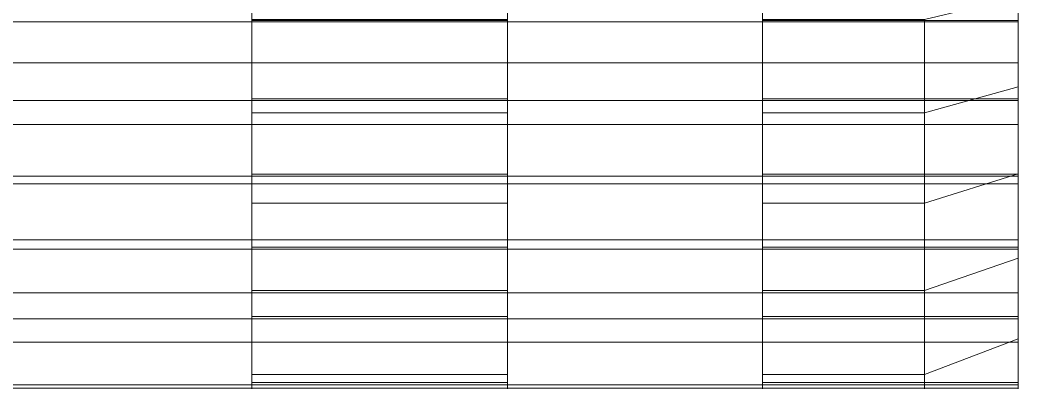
# Model space of a CAD drawing. Header units: millimetres. Extents: x -59 to 55, y -25 to 68.
# Drawn here: x 43.77 to 55.5, y -11.26 to -7 of the extents above; entities that cross this region are included whole.
import ezdxf

# ---------------------------------------------------------------- set-up
doc = ezdxf.new("R2010")
doc.units = ezdxf.units.MM
for name, color, linetype in [('CIRCOLO_LU', 7, 'Continuous'), ('ORING1', 7, 'Continuous'), ('ORING2', 7, 'Continuous')]:
    doc.layers.add(name, color=color, linetype=linetype)

msp = doc.modelspace()

# ---------------------------------------------------------------- linework, layer by layer
at = {"layer": 'CIRCOLO_LU', "lineweight": 5}
for points, invisible_edges in [([(55.498, -6.071, 15.334), (55.498, -7.022, 14.923), (55.498, -5.154, 13.017)], 2), ([(55.498, -7.022, 14.923), (55.498, -5.961, 12.668), (55.498, -5.154, 13.017)], 12), ([(55.498, -7.022, -14.923), (55.498, -6.071, -15.334), (55.498, -5.154, -13.017)], 12), ([(55.498, -7.022, -14.923), (55.498, -5.154, -13.017), (55.498, -5.961, -12.668)], 1), ([(55.498, -7.022, 14.923), (55.498, -7.945, 14.452), (55.498, -5.961, 12.668)], 2), ([(55.498, -7.945, 14.452), (55.498, -6.745, 12.268), (55.498, -5.961, 12.668)], 12), ([(55.498, -7.945, -14.452), (55.498, -7.022, -14.923), (55.498, -5.961, -12.668)], 12), ([(55.498, -7.945, -14.452), (55.498, -5.961, -12.668), (55.498, -6.745, -12.268)], 1), ([(43.5, -7.022, -14.923), (43.5, -6.071, -15.334), (46.5, -6.071, -15.334)], 12), ([(43.5, -7.022, -14.923), (46.5, -6.071, -15.334), (46.5, -7.022, -14.923)], 1), ([(43.5, -6.071, 15.334), (43.5, -7.022, 14.923), (46.5, -7.022, 14.923)], 12), ([(43.5, -6.071, 15.334), (46.5, -7.022, 14.923), (46.5, -6.071, 15.334)], 1), ([(46.5, -6.071, 15.334), (46.5, -7.022, 14.923), (49.5, -7.022, 14.923)], 12), ([(46.5, -6.071, 15.334), (49.5, -7.022, 14.923), (49.5, -6.071, 15.334)], 1), ([(46.5, -7.022, -14.923), (46.5, -6.071, -15.334), (49.5, -6.071, -15.334)], 12), ([(46.5, -7.022, -14.923), (49.5, -6.071, -15.334), (49.5, -7.022, -14.923)], 1), ([(49.5, -6.071, 15.334), (49.5, -7.022, 14.923), (52.498, -7.022, 14.923)], 12), ([(49.5, -6.071, 15.334), (52.498, -7.022, 14.923), (52.498, -6.071, 15.334)], 1), ([(49.5, -7.022, -14.923), (49.5, -6.071, -15.334), (52.498, -6.071, -15.334)], 12), ([(49.5, -7.022, -14.923), (52.498, -6.071, -15.334), (52.498, -7.022, -14.923)], 1), ([(52.498, -6.071, 15.334), (52.498, -7.022, 14.923), (55.498, -7.022, 14.923)], 12), ([(52.498, -6.071, 15.334), (55.498, -7.022, 14.923), (55.498, -6.071, 15.334)], 1), ([(52.498, -7.022, -14.923), (52.498, -6.071, -15.334), (55.498, -6.071, -15.334)], 12), ([(52.498, -7.022, -14.923), (55.498, -6.071, -15.334), (55.498, -7.022, -14.923)], 1), ([(46.5, -6.745, 12.268), (46.5, -7.502, 11.821), (43.5, -7.502, 11.821)], 12), ([(43.5, -7.502, 11.821), (43.5, -6.745, 12.268), (46.5, -6.745, 12.268)], 12), ([(46.5, -7.502, -11.821), (46.5, -6.745, -12.268), (43.5, -6.745, -12.268)], 12), ([(43.5, -6.745, -12.268), (43.5, -7.502, -11.821), (46.5, -7.502, -11.821)], 12), ([(49.5, -7.502, -11.821), (49.5, -6.745, -12.268), (46.5, -6.745, -12.268)], 12), ([(46.5, -6.745, -12.268), (46.5, -7.502, -11.821), (49.5, -7.502, -11.821)], 12), ([(49.5, -6.745, 12.268), (49.5, -7.502, 11.821), (46.5, -7.502, 11.821)], 12), ([(46.5, -7.502, 11.821), (46.5, -6.745, 12.268), (49.5, -6.745, 12.268)], 12), ([(52.498, -7.502, -11.821), (52.498, -6.745, -12.268), (49.5, -6.745, -12.268)], 12), ([(49.5, -6.745, -12.268), (49.5, -7.502, -11.821), (52.498, -7.502, -11.821)], 12), ([(52.498, -6.745, 12.268), (52.498, -7.502, 11.821), (49.5, -7.502, 11.821)], 12), ([(49.5, -7.502, 11.821), (49.5, -6.745, 12.268), (52.498, -6.745, 12.268)], 12), ([(55.498, -7.502, -11.821), (55.498, -6.745, -12.268), (52.498, -6.745, -12.268)], 12), ([(52.498, -6.745, -12.268), (52.498, -7.502, -11.821), (55.498, -7.502, -11.821)], 12), ([(55.498, -6.745, 12.268), (55.498, -7.502, 11.821), (52.498, -7.502, 11.821)], 12), ([(52.498, -7.502, 11.821), (52.498, -6.745, 12.268), (55.498, -6.745, 12.268)], 12), ([(55.498, -7.945, 14.452), (55.498, -8.837, 13.925), (55.498, -6.745, 12.268)], 2), ([(55.498, -8.837, 13.925), (55.498, -7.502, 11.821), (55.498, -6.745, 12.268)], 12), ([(55.498, -8.837, -13.925), (55.498, -7.945, -14.452), (55.498, -6.745, -12.268)], 12), ([(55.498, -8.837, -13.925), (55.498, -6.745, -12.268), (55.498, -7.502, -11.821)], 1), ([(43.5, -7.945, -14.452), (43.5, -7.022, -14.923), (46.5, -7.022, -14.923)], 12), ([(43.5, -7.945, -14.452), (46.5, -7.022, -14.923), (46.5, -7.945, -14.452)], 1), ([(43.5, -7.022, 14.923), (43.5, -7.945, 14.452), (46.5, -7.945, 14.452)], 12), ([(43.5, -7.022, 14.923), (46.5, -7.945, 14.452), (46.5, -7.022, 14.923)], 1), ([(46.5, -7.022, 14.923), (46.5, -7.945, 14.452), (49.5, -7.945, 14.452)], 12), ([(46.5, -7.022, 14.923), (49.5, -7.945, 14.452), (49.5, -7.022, 14.923)], 1), ([(46.5, -7.945, -14.452), (46.5, -7.022, -14.923), (49.5, -7.022, -14.923)], 12), ([(46.5, -7.945, -14.452), (49.5, -7.022, -14.923), (49.5, -7.945, -14.452)], 1), ([(49.5, -7.945, -14.452), (49.5, -7.022, -14.923), (52.498, -7.022, -14.923)], 12), ([(49.5, -7.945, -14.452), (52.498, -7.022, -14.923), (52.498, -7.945, -14.452)], 1), ([(49.5, -7.022, 14.923), (49.5, -7.945, 14.452), (52.498, -7.945, 14.452)], 12), ([(49.5, -7.022, 14.923), (52.498, -7.945, 14.452), (52.498, -7.022, 14.923)], 1), ([(52.498, -7.022, 14.923), (52.498, -7.945, 14.452), (55.498, -7.945, 14.452)], 12), ([(52.498, -7.022, 14.923), (55.498, -7.945, 14.452), (55.498, -7.022, 14.923)], 1), ([(52.498, -7.945, -14.452), (52.498, -7.022, -14.923), (55.498, -7.022, -14.923)], 12), ([(52.498, -7.945, -14.452), (55.498, -7.022, -14.923), (55.498, -7.945, -14.452)], 1), ([(46.5, -7.502, 11.821), (46.5, -8.229, 11.326), (43.5, -8.229, 11.326)], 12), ([(43.5, -8.229, 11.326), (43.5, -7.502, 11.821), (46.5, -7.502, 11.821)], 12), ([(46.5, -8.229, -11.326), (46.5, -7.502, -11.821), (43.5, -7.502, -11.821)], 12), ([(43.5, -7.502, -11.821), (43.5, -8.229, -11.326), (46.5, -8.229, -11.326)], 12), ([(49.5, -7.502, 11.821), (49.5, -8.229, 11.326), (46.5, -8.229, 11.326)], 12), ([(46.5, -8.229, 11.326), (46.5, -7.502, 11.821), (49.5, -7.502, 11.821)], 12), ([(49.5, -8.229, -11.326), (49.5, -7.502, -11.821), (46.5, -7.502, -11.821)], 12), ([(46.5, -7.502, -11.821), (46.5, -8.229, -11.326), (49.5, -8.229, -11.326)], 12), ([(52.498, -7.502, 11.821), (52.498, -8.229, 11.326), (49.5, -8.229, 11.326)], 12), ([(49.5, -8.229, 11.326), (49.5, -7.502, 11.821), (52.498, -7.502, 11.821)], 12), ([(52.498, -8.229, -11.326), (52.498, -7.502, -11.821), (49.5, -7.502, -11.821)], 12), ([(49.5, -7.502, -11.821), (49.5, -8.229, -11.326), (52.498, -8.229, -11.326)], 12), ([(55.498, -8.229, -11.326), (55.498, -7.502, -11.821), (52.498, -7.502, -11.821)], 12), ([(52.498, -7.502, -11.821), (52.498, -8.229, -11.326), (55.498, -8.229, -11.326)], 12), ([(55.498, -7.502, 11.821), (55.498, -8.229, 11.326), (52.498, -8.229, 11.326)], 12), ([(52.498, -8.229, 11.326), (52.498, -7.502, 11.821), (55.498, -7.502, 11.821)], 12), ([(55.498, -8.837, 13.925), (55.498, -9.694, 13.342), (55.498, -7.502, 11.821)], 2), ([(55.498, -9.694, 13.342), (55.498, -8.229, 11.326), (55.498, -7.502, 11.821)], 12), ([(55.498, -9.694, -13.342), (55.498, -8.837, -13.925), (55.498, -7.502, -11.821)], 12), ([(55.498, -9.694, -13.342), (55.498, -7.502, -11.821), (55.498, -8.229, -11.326)], 1), ([(43.5, -8.837, -13.925), (43.5, -7.945, -14.452), (46.5, -7.945, -14.452)], 12), ([(43.5, -8.837, -13.925), (46.5, -7.945, -14.452), (46.5, -8.837, -13.925)], 1), ([(43.5, -7.945, 14.452), (43.5, -8.837, 13.925), (46.5, -8.837, 13.925)], 12), ([(43.5, -7.945, 14.452), (46.5, -8.837, 13.925), (46.5, -7.945, 14.452)], 1), ([(46.5, -8.837, -13.925), (46.5, -7.945, -14.452), (49.5, -7.945, -14.452)], 12), ([(46.5, -8.837, -13.925), (49.5, -7.945, -14.452), (49.5, -8.837, -13.925)], 1), ([(46.5, -7.945, 14.452), (46.5, -8.837, 13.925), (49.5, -8.837, 13.925)], 12), ([(46.5, -7.945, 14.452), (49.5, -8.837, 13.925), (49.5, -7.945, 14.452)], 1), ([(49.5, -8.837, -13.925), (49.5, -7.945, -14.452), (52.498, -7.945, -14.452)], 12), ([(49.5, -8.837, -13.925), (52.498, -7.945, -14.452), (52.498, -8.837, -13.925)], 1), ([(49.5, -7.945, 14.452), (49.5, -8.837, 13.925), (52.498, -8.837, 13.925)], 12), ([(49.5, -7.945, 14.452), (52.498, -8.837, 13.925), (52.498, -7.945, 14.452)], 1), ([(52.498, -7.945, 14.452), (52.498, -8.837, 13.925), (55.498, -8.837, 13.925)], 12), ([(52.498, -7.945, 14.452), (55.498, -8.837, 13.925), (55.498, -7.945, 14.452)], 1), ([(52.498, -8.837, -13.925), (52.498, -7.945, -14.452), (55.498, -7.945, -14.452)], 12), ([(52.498, -8.837, -13.925), (55.498, -7.945, -14.452), (55.498, -8.837, -13.925)], 1), ([(46.5, -8.924, -10.787), (46.5, -8.229, -11.326), (43.5, -8.229, -11.326)], 12), ([(43.5, -8.229, -11.326), (43.5, -8.924, -10.787), (46.5, -8.924, -10.787)], 12), ([(46.5, -8.229, 11.326), (46.5, -8.924, 10.787), (43.5, -8.924, 10.787)], 12), ([(43.5, -8.924, 10.787), (43.5, -8.229, 11.326), (46.5, -8.229, 11.326)], 12), ([(49.5, -8.229, 11.326), (49.5, -8.924, 10.787), (46.5, -8.924, 10.787)], 12), ([(46.5, -8.924, 10.787), (46.5, -8.229, 11.326), (49.5, -8.229, 11.326)], 12), ([(49.5, -8.924, -10.787), (49.5, -8.229, -11.326), (46.5, -8.229, -11.326)], 12), ([(46.5, -8.229, -11.326), (46.5, -8.924, -10.787), (49.5, -8.924, -10.787)], 12), ([(52.498, -8.924, -10.787), (52.498, -8.229, -11.326), (49.5, -8.229, -11.326)], 12), ([(49.5, -8.229, -11.326), (49.5, -8.924, -10.787), (52.498, -8.924, -10.787)], 12), ([(52.498, -8.229, 11.326), (52.498, -8.924, 10.787), (49.5, -8.924, 10.787)], 12), ([(49.5, -8.924, 10.787), (49.5, -8.229, 11.326), (52.498, -8.229, 11.326)], 12), ([(55.498, -8.924, -10.787), (55.498, -8.229, -11.326), (52.498, -8.229, -11.326)], 12), ([(52.498, -8.229, -11.326), (52.498, -8.924, -10.787), (55.498, -8.924, -10.787)], 12), ([(55.498, -8.229, 11.326), (55.498, -8.924, 10.787), (52.498, -8.924, 10.787)], 12), ([(52.498, -8.924, 10.787), (52.498, -8.229, 11.326), (55.498, -8.229, 11.326)], 12), ([(55.498, -9.694, 13.342), (55.498, -10.512, 12.707), (55.498, -8.229, 11.326)], 2), ([(55.498, -10.512, 12.707), (55.498, -8.924, 10.787), (55.498, -8.229, 11.326)], 12), ([(55.498, -10.512, -12.707), (55.498, -9.694, -13.342), (55.498, -8.229, -11.326)], 12), ([(55.498, -10.512, -12.707), (55.498, -8.229, -11.326), (55.498, -8.924, -10.787)], 1), ([(43.5, -9.694, -13.342), (43.5, -8.837, -13.925), (46.5, -8.837, -13.925)], 12), ([(43.5, -9.694, -13.342), (46.5, -8.837, -13.925), (46.5, -9.694, -13.342)], 1), ([(43.5, -8.837, 13.925), (43.5, -9.694, 13.342), (46.5, -9.694, 13.342)], 12), ([(43.5, -8.837, 13.925), (46.5, -9.694, 13.342), (46.5, -8.837, 13.925)], 1), ([(46.5, -9.694, -13.342), (46.5, -8.837, -13.925), (49.5, -8.837, -13.925)], 12), ([(46.5, -9.694, -13.342), (49.5, -8.837, -13.925), (49.5, -9.694, -13.342)], 1), ([(46.5, -8.837, 13.925), (46.5, -9.694, 13.342), (49.5, -9.694, 13.342)], 12), ([(46.5, -8.837, 13.925), (49.5, -9.694, 13.342), (49.5, -8.837, 13.925)], 1), ([(49.5, -9.694, -13.342), (49.5, -8.837, -13.925), (52.498, -8.837, -13.925)], 12), ([(49.5, -9.694, -13.342), (52.498, -8.837, -13.925), (52.498, -9.694, -13.342)], 1), ([(49.5, -8.837, 13.925), (49.5, -9.694, 13.342), (52.498, -9.694, 13.342)], 12), ([(49.5, -8.837, 13.925), (52.498, -9.694, 13.342), (52.498, -8.837, 13.925)], 1), ([(52.498, -8.837, 13.925), (52.498, -9.694, 13.342), (55.498, -9.694, 13.342)], 12), ([(52.498, -8.837, 13.925), (55.498, -9.694, 13.342), (55.498, -8.837, 13.925)], 1), ([(52.498, -9.694, -13.342), (52.498, -8.837, -13.925), (55.498, -8.837, -13.925)], 12), ([(52.498, -9.694, -13.342), (55.498, -8.837, -13.925), (55.498, -9.694, -13.342)], 1), ([(46.5, -9.584, -10.206), (46.5, -8.924, -10.787), (43.5, -8.924, -10.787)], 12), ([(43.5, -8.924, -10.787), (43.5, -9.584, -10.206), (46.5, -9.584, -10.206)], 12), ([(46.5, -8.924, 10.787), (46.5, -9.584, 10.206), (43.5, -9.584, 10.206)], 12), ([(43.5, -9.584, 10.206), (43.5, -8.924, 10.787), (46.5, -8.924, 10.787)], 12), ([(49.5, -9.584, -10.206), (49.5, -8.924, -10.787), (46.5, -8.924, -10.787)], 12), ([(46.5, -8.924, -10.787), (46.5, -9.584, -10.206), (49.5, -9.584, -10.206)], 12), ([(49.5, -8.924, 10.787), (49.5, -9.584, 10.206), (46.5, -9.584, 10.206)], 12), ([(46.5, -9.584, 10.206), (46.5, -8.924, 10.787), (49.5, -8.924, 10.787)], 12), ([(52.498, -9.584, -10.206), (52.498, -8.924, -10.787), (49.5, -8.924, -10.787)], 12), ([(49.5, -8.924, -10.787), (49.5, -9.584, -10.206), (52.498, -9.584, -10.206)], 12), ([(52.498, -8.924, 10.787), (52.498, -9.584, 10.206), (49.5, -9.584, 10.206)], 12), ([(49.5, -9.584, 10.206), (49.5, -8.924, 10.787), (52.498, -8.924, 10.787)], 12), ([(55.498, -8.924, 10.787), (55.498, -9.584, 10.206), (52.498, -9.584, 10.206)], 12), ([(52.498, -9.584, 10.206), (52.498, -8.924, 10.787), (55.498, -8.924, 10.787)], 12), ([(55.498, -9.584, -10.206), (55.498, -8.924, -10.787), (52.498, -8.924, -10.787)], 12), ([(52.498, -8.924, -10.787), (52.498, -9.584, -10.206), (55.498, -9.584, -10.206)], 12), ([(55.498, -10.512, 12.707), (55.498, -11.29, 12.022), (55.498, -8.924, 10.787)], 2), ([(55.498, -11.29, 12.022), (55.498, -9.584, 10.206), (55.498, -8.924, 10.787)], 12), ([(55.498, -11.29, -12.022), (55.498, -10.512, -12.707), (55.498, -8.924, -10.787)], 12), ([(55.498, -11.29, -12.022), (55.498, -8.924, -10.787), (55.498, -9.584, -10.206)], 1), ([(46.5, -10.206, -9.584), (46.5, -9.584, -10.206), (43.5, -9.584, -10.206)], 12), ([(43.5, -9.584, -10.206), (43.5, -10.206, -9.584), (46.5, -10.206, -9.584)], 12), ([(46.5, -9.584, 10.206), (46.5, -10.206, 9.584), (43.5, -10.206, 9.584)], 12), ([(43.5, -10.206, 9.584), (43.5, -9.584, 10.206), (46.5, -9.584, 10.206)], 12), ([(49.5, -10.206, -9.584), (49.5, -9.584, -10.206), (46.5, -9.584, -10.206)], 12), ([(46.5, -9.584, -10.206), (46.5, -10.206, -9.584), (49.5, -10.206, -9.584)], 12), ([(49.5, -9.584, 10.206), (49.5, -10.206, 9.584), (46.5, -10.206, 9.584)], 12), ([(46.5, -10.206, 9.584), (46.5, -9.584, 10.206), (49.5, -9.584, 10.206)], 12), ([(52.498, -10.206, -9.584), (52.498, -9.584, -10.206), (49.5, -9.584, -10.206)], 12), ([(49.5, -9.584, -10.206), (49.5, -10.206, -9.584), (52.498, -10.206, -9.584)], 12), ([(52.498, -9.584, 10.206), (52.498, -10.206, 9.584), (49.5, -10.206, 9.584)], 12), ([(49.5, -10.206, 9.584), (49.5, -9.584, 10.206), (52.498, -9.584, 10.206)], 12), ([(55.498, -9.584, 10.206), (55.498, -10.206, 9.584), (52.498, -10.206, 9.584)], 12), ([(52.498, -10.206, 9.584), (52.498, -9.584, 10.206), (55.498, -9.584, 10.206)], 12), ([(55.498, -10.206, -9.584), (55.498, -9.584, -10.206), (52.498, -9.584, -10.206)], 12), ([(52.498, -9.584, -10.206), (52.498, -10.206, -9.584), (55.498, -10.206, -9.584)], 12), ([(55.498, -11.29, 12.022), (55.498, -12.022, 11.29), (55.498, -9.584, 10.206)], 2), ([(55.498, -12.022, 11.29), (55.498, -10.206, 9.584), (55.498, -9.584, 10.206)], 12), ([(55.498, -12.022, -11.29), (55.498, -11.29, -12.022), (55.498, -9.584, -10.206)], 12), ([(55.498, -12.022, -11.29), (55.498, -9.584, -10.206), (55.498, -10.206, -9.584)], 1), ([(43.5, -10.512, -12.707), (43.5, -9.694, -13.342), (46.5, -9.694, -13.342)], 12), ([(43.5, -10.512, -12.707), (46.5, -9.694, -13.342), (46.5, -10.512, -12.707)], 1), ([(43.5, -9.694, 13.342), (43.5, -10.512, 12.707), (46.5, -10.512, 12.707)], 12), ([(43.5, -9.694, 13.342), (46.5, -10.512, 12.707), (46.5, -9.694, 13.342)], 1), ([(46.5, -9.694, 13.342), (46.5, -10.512, 12.707), (49.5, -10.512, 12.707)], 12), ([(46.5, -9.694, 13.342), (49.5, -10.512, 12.707), (49.5, -9.694, 13.342)], 1), ([(46.5, -10.512, -12.707), (46.5, -9.694, -13.342), (49.5, -9.694, -13.342)], 12), ([(46.5, -10.512, -12.707), (49.5, -9.694, -13.342), (49.5, -10.512, -12.707)], 1), ([(49.5, -9.694, 13.342), (49.5, -10.512, 12.707), (52.498, -10.512, 12.707)], 12), ([(49.5, -9.694, 13.342), (52.498, -10.512, 12.707), (52.498, -9.694, 13.342)], 1), ([(49.5, -10.512, -12.707), (49.5, -9.694, -13.342), (52.498, -9.694, -13.342)], 12), ([(49.5, -10.512, -12.707), (52.498, -9.694, -13.342), (52.498, -10.512, -12.707)], 1), ([(52.498, -9.694, 13.342), (52.498, -10.512, 12.707), (55.498, -10.512, 12.707)], 12), ([(52.498, -9.694, 13.342), (55.498, -10.512, 12.707), (55.498, -9.694, 13.342)], 1), ([(52.498, -10.512, -12.707), (52.498, -9.694, -13.342), (55.498, -9.694, -13.342)], 12), ([(52.498, -10.512, -12.707), (55.498, -9.694, -13.342), (55.498, -10.512, -12.707)], 1), ([(46.5, -10.787, -8.924), (46.5, -10.206, -9.584), (43.5, -10.206, -9.584)], 12), ([(43.5, -10.206, -9.584), (43.5, -10.787, -8.924), (46.5, -10.787, -8.924)], 12), ([(46.5, -10.206, 9.584), (46.5, -10.787, 8.924), (43.5, -10.787, 8.924)], 12), ([(43.5, -10.787, 8.924), (43.5, -10.206, 9.584), (46.5, -10.206, 9.584)], 12), ([(49.5, -10.206, 9.584), (49.5, -10.787, 8.924), (46.5, -10.787, 8.924)], 12), ([(46.5, -10.787, 8.924), (46.5, -10.206, 9.584), (49.5, -10.206, 9.584)], 12), ([(49.5, -10.787, -8.924), (49.5, -10.206, -9.584), (46.5, -10.206, -9.584)], 12), ([(46.5, -10.206, -9.584), (46.5, -10.787, -8.924), (49.5, -10.787, -8.924)], 12), ([(52.498, -10.206, 9.584), (52.498, -10.787, 8.924), (49.5, -10.787, 8.924)], 12), ([(49.5, -10.787, 8.924), (49.5, -10.206, 9.584), (52.498, -10.206, 9.584)], 12), ([(52.498, -10.787, -8.924), (52.498, -10.206, -9.584), (49.5, -10.206, -9.584)], 12), ([(49.5, -10.206, -9.584), (49.5, -10.787, -8.924), (52.498, -10.787, -8.924)], 12), ([(55.498, -10.787, -8.924), (55.498, -10.206, -9.584), (52.498, -10.206, -9.584)], 12), ([(52.498, -10.206, -9.584), (52.498, -10.787, -8.924), (55.498, -10.787, -8.924)], 12), ([(55.498, -10.206, 9.584), (55.498, -10.787, 8.924), (52.498, -10.787, 8.924)], 12), ([(52.498, -10.787, 8.924), (52.498, -10.206, 9.584), (55.498, -10.206, 9.584)], 12), ([(55.498, -12.022, 11.29), (55.498, -12.707, 10.512), (55.498, -10.206, 9.584)], 2), ([(55.498, -12.707, 10.512), (55.498, -10.787, 8.924), (55.498, -10.206, 9.584)], 12), ([(55.498, -12.707, -10.512), (55.498, -12.022, -11.29), (55.498, -10.206, -9.584)], 12), ([(55.498, -12.707, -10.512), (55.498, -10.206, -9.584), (55.498, -10.787, -8.924)], 1), ([(43.5, -10.512, 12.707), (43.5, -11.29, 12.022), (46.5, -11.29, 12.022)], 12), ([(43.5, -10.512, 12.707), (46.5, -11.29, 12.022), (46.5, -10.512, 12.707)], 1), ([(43.5, -11.29, -12.022), (43.5, -10.512, -12.707), (46.5, -10.512, -12.707)], 12), ([(43.5, -11.29, -12.022), (46.5, -10.512, -12.707), (46.5, -11.29, -12.022)], 1), ([(46.5, -10.512, 12.707), (46.5, -11.29, 12.022), (49.5, -11.29, 12.022)], 12), ([(46.5, -10.512, 12.707), (49.5, -11.29, 12.022), (49.5, -10.512, 12.707)], 1), ([(46.5, -11.29, -12.022), (46.5, -10.512, -12.707), (49.5, -10.512, -12.707)], 12), ([(46.5, -11.29, -12.022), (49.5, -10.512, -12.707), (49.5, -11.29, -12.022)], 1), ([(49.5, -10.512, 12.707), (49.5, -11.29, 12.022), (52.498, -11.29, 12.022)], 12), ([(49.5, -10.512, 12.707), (52.498, -11.29, 12.022), (52.498, -10.512, 12.707)], 1), ([(49.5, -11.29, -12.022), (49.5, -10.512, -12.707), (52.498, -10.512, -12.707)], 12), ([(49.5, -11.29, -12.022), (52.498, -10.512, -12.707), (52.498, -11.29, -12.022)], 1), ([(52.498, -11.29, -12.022), (52.498, -10.512, -12.707), (55.498, -10.512, -12.707)], 12), ([(52.498, -11.29, -12.022), (55.498, -10.512, -12.707), (55.498, -11.29, -12.022)], 1), ([(52.498, -10.512, 12.707), (52.498, -11.29, 12.022), (55.498, -11.29, 12.022)], 12), ([(52.498, -10.512, 12.707), (55.498, -11.29, 12.022), (55.498, -10.512, 12.707)], 1), ([(46.5, -10.787, 8.924), (46.5, -11.326, 8.229), (43.5, -11.326, 8.229)], 12), ([(43.5, -11.326, 8.229), (43.5, -10.787, 8.924), (46.5, -10.787, 8.924)], 12), ([(46.5, -11.326, -8.229), (46.5, -10.787, -8.924), (43.5, -10.787, -8.924)], 12), ([(43.5, -10.787, -8.924), (43.5, -11.326, -8.229), (46.5, -11.326, -8.229)], 12), ([(49.5, -11.326, -8.229), (49.5, -10.787, -8.924), (46.5, -10.787, -8.924)], 12), ([(46.5, -10.787, -8.924), (46.5, -11.326, -8.229), (49.5, -11.326, -8.229)], 12), ([(49.5, -10.787, 8.924), (49.5, -11.326, 8.229), (46.5, -11.326, 8.229)], 12), ([(46.5, -11.326, 8.229), (46.5, -10.787, 8.924), (49.5, -10.787, 8.924)], 12), ([(52.498, -10.787, 8.924), (52.498, -11.326, 8.229), (49.5, -11.326, 8.229)], 12), ([(49.5, -11.326, 8.229), (49.5, -10.787, 8.924), (52.498, -10.787, 8.924)], 12), ([(52.498, -11.326, -8.229), (52.498, -10.787, -8.924), (49.5, -10.787, -8.924)], 12), ([(49.5, -10.787, -8.924), (49.5, -11.326, -8.229), (52.498, -11.326, -8.229)], 12), ([(55.498, -11.326, -8.229), (55.498, -10.787, -8.924), (52.498, -10.787, -8.924)], 12), ([(52.498, -10.787, -8.924), (52.498, -11.326, -8.229), (55.498, -11.326, -8.229)], 12), ([(55.498, -10.787, 8.924), (55.498, -11.326, 8.229), (52.498, -11.326, 8.229)], 12), ([(52.498, -11.326, 8.229), (52.498, -10.787, 8.924), (55.498, -10.787, 8.924)], 12), ([(55.498, -12.707, 10.512), (55.498, -13.342, 9.694), (55.498, -10.787, 8.924)], 2), ([(55.498, -13.342, 9.694), (55.498, -11.326, 8.229), (55.498, -10.787, 8.924)], 12), ([(55.498, -13.342, -9.694), (55.498, -12.707, -10.512), (55.498, -10.787, -8.924)], 12), ([(55.498, -13.342, -9.694), (55.498, -10.787, -8.924), (55.498, -11.326, -8.229)], 1)]:
    msp.add_3dface(points, dxfattribs=dict(at, invisible_edges=invisible_edges))
at = {"layer": 'ORING1', "lineweight": 5}
for points, invisible_edges in [([(55.498, -6.056, 15.296), (55.498, -7.004, 14.886), (52.498, -7.004, 14.886)], 12), ([(52.498, -7.004, 14.886), (52.498, -6.056, 15.296), (55.498, -6.056, 15.296)], 12), ([(55.498, -7.004, -14.884), (55.498, -6.056, -15.294), (52.498, -6.056, -15.294)], 12), ([(52.498, -6.056, -15.294), (52.498, -7.004, -14.884), (55.498, -7.004, -14.884)], 12), ([(52.498, -7.515, -15.97), (52.498, -7.004, -14.884), (52.498, -6.056, -15.294)], 12), ([(52.498, -6.056, -15.294), (52.498, -6.498, -16.41), (52.498, -7.515, -15.97)], 12), ([(52.498, -6.498, 16.412), (52.498, -6.056, 15.296), (52.498, -7.515, 15.972)], 2), ([(52.498, -6.056, 15.296), (52.498, -7.004, 14.886), (52.498, -7.515, 15.972)], 12), ([(55.498, -7.786, 16.547), (55.498, -7.004, 14.886), (55.498, -6.056, 15.296)], 12), ([(55.498, -7.786, 16.547), (55.498, -6.056, 15.296), (55.498, -6.732, 17.003)], 1), ([(55.498, -6.056, -15.294), (55.498, -7.004, -14.884), (55.498, -7.786, -16.545)], 12), ([(55.498, -7.786, -16.545), (55.498, -6.732, -17.001), (55.498, -6.056, -15.294)], 12), ([(52.498, -6.995, 17.667), (52.498, -6.498, 16.412), (52.498, -8.09, 17.193)], 2), ([(52.498, -6.498, 16.412), (52.498, -7.515, 15.972), (52.498, -8.09, 17.193)], 12), ([(52.498, -8.09, -17.191), (52.498, -7.515, -15.97), (52.498, -6.498, -16.41)], 12), ([(52.498, -6.498, -16.41), (52.498, -6.995, -17.666), (52.498, -8.09, -17.191)], 12), ([(55.498, -7.786, 16.547), (55.498, -6.732, 17.003), (54.398, -6.995, 17.667)], 12), ([(54.398, -6.995, -17.666), (55.498, -6.732, -17.001), (55.498, -7.786, -16.545)], 12), ([(54.398, -8.09, 17.193), (54.398, -6.995, 17.667), (52.498, -6.995, 17.667)], 12), ([(52.498, -6.995, 17.667), (52.498, -8.09, 17.193), (54.398, -8.09, 17.193)], 12), ([(54.398, -6.995, -17.666), (54.398, -8.09, -17.191), (52.498, -8.09, -17.191)], 12), ([(52.498, -8.09, -17.191), (52.498, -6.995, -17.666), (54.398, -6.995, -17.666)], 12), ([(55.498, -7.004, 14.886), (55.498, -7.925, 14.416), (52.498, -7.925, 14.416)], 12), ([(52.498, -7.925, 14.416), (52.498, -7.004, 14.886), (55.498, -7.004, 14.886)], 12), ([(55.498, -7.925, -14.414), (55.498, -7.004, -14.884), (52.498, -7.004, -14.884)], 12), ([(52.498, -7.004, -14.884), (52.498, -7.925, -14.414), (55.498, -7.925, -14.414)], 12), ([(52.498, -7.515, 15.972), (52.498, -7.004, 14.886), (52.498, -8.503, 15.468)], 2), ([(52.498, -7.004, 14.886), (52.498, -7.925, 14.416), (52.498, -8.503, 15.468)], 12), ([(52.498, -8.503, -15.467), (52.498, -7.925, -14.414), (52.498, -7.004, -14.884)], 12), ([(52.498, -7.004, -14.884), (52.498, -7.515, -15.97), (52.498, -8.503, -15.467)], 12), ([(54.398, -8.09, 17.193), (55.498, -7.786, 16.547), (54.398, -6.995, 17.667)], 2), ([(54.398, -6.995, -17.666), (55.498, -7.786, -16.545), (54.398, -8.09, -17.191)], 1), ([(55.498, -8.809, 16.025), (55.498, -7.925, 14.416), (55.498, -7.004, 14.886)], 12), ([(55.498, -8.809, 16.025), (55.498, -7.004, 14.886), (55.498, -7.786, 16.547)], 1), ([(55.498, -7.004, -14.884), (55.498, -7.925, -14.414), (55.498, -8.809, -16.023)], 12), ([(55.498, -8.809, -16.023), (55.498, -7.786, -16.545), (55.498, -7.004, -14.884)], 12), ([(52.498, -8.09, 17.193), (52.498, -7.515, 15.972), (52.498, -9.154, 16.651)], 2), ([(52.498, -7.515, 15.972), (52.498, -8.503, 15.468), (52.498, -9.154, 16.651)], 12), ([(52.498, -9.154, -16.65), (52.498, -8.503, -15.467), (52.498, -7.515, -15.97)], 12), ([(52.498, -7.515, -15.97), (52.498, -8.09, -17.191), (52.498, -9.154, -16.65)], 12), ([(55.498, -8.809, 16.025), (55.498, -7.786, 16.547), (54.398, -8.09, 17.193)], 12), ([(54.398, -8.09, -17.191), (55.498, -7.786, -16.545), (55.498, -8.809, -16.023)], 12), ([(55.498, -7.925, 14.416), (55.498, -8.814, 13.89), (52.498, -8.814, 13.89)], 12), ([(52.498, -8.814, 13.89), (52.498, -7.925, 14.416), (55.498, -7.925, 14.416)], 12), ([(55.498, -8.814, -13.888), (55.498, -7.925, -14.414), (52.498, -7.925, -14.414)], 12), ([(52.498, -7.925, -14.414), (52.498, -8.814, -13.888), (55.498, -8.814, -13.888)], 12), ([(52.498, -8.503, 15.468), (52.498, -7.925, 14.416), (52.498, -9.458, 14.904)], 2), ([(52.498, -7.925, 14.416), (52.498, -8.814, 13.89), (52.498, -9.458, 14.904)], 12), ([(52.498, -9.458, -14.902), (52.498, -8.814, -13.888), (52.498, -7.925, -14.414)], 12), ([(52.498, -7.925, -14.414), (52.498, -8.503, -15.467), (52.498, -9.458, -14.902)], 12), ([(55.498, -9.798, 15.441), (55.498, -8.814, 13.89), (55.498, -7.925, 14.416)], 12), ([(55.498, -9.798, 15.441), (55.498, -7.925, 14.416), (55.498, -8.809, 16.025)], 1), ([(55.498, -7.925, -14.414), (55.498, -8.814, -13.888), (55.498, -9.798, -15.439)], 12), ([(55.498, -9.798, -15.439), (55.498, -8.809, -16.023), (55.498, -7.925, -14.414)], 12), ([(54.398, -9.154, 16.651), (54.398, -8.09, 17.193), (52.498, -8.09, 17.193)], 12), ([(52.498, -8.09, 17.193), (52.498, -9.154, 16.651), (54.398, -9.154, 16.651)], 12), ([(54.398, -8.09, -17.191), (54.398, -9.154, -16.65), (52.498, -9.154, -16.65)], 12), ([(52.498, -9.154, -16.65), (52.498, -8.09, -17.191), (54.398, -8.09, -17.191)], 12), ([(54.398, -9.154, 16.651), (55.498, -8.809, 16.025), (54.398, -8.09, 17.193)], 2), ([(54.398, -8.09, -17.191), (55.498, -8.809, -16.023), (54.398, -9.154, -16.65)], 1), ([(52.498, -9.154, 16.651), (52.498, -8.503, 15.468), (52.498, -10.181, 16.044)], 2), ([(52.498, -8.503, 15.468), (52.498, -9.458, 14.904), (52.498, -10.181, 16.044)], 12), ([(52.498, -10.181, -16.042), (52.498, -9.458, -14.902), (52.498, -8.503, -15.467)], 12), ([(52.498, -8.503, -15.467), (52.498, -9.154, -16.65), (52.498, -10.181, -16.042)], 12), ([(55.498, -8.814, 13.89), (55.498, -9.669, 13.309), (52.498, -9.669, 13.309)], 12), ([(52.498, -9.669, 13.309), (52.498, -8.814, 13.89), (55.498, -8.814, 13.89)], 12), ([(55.498, -9.669, -13.308), (55.498, -8.814, -13.888), (52.498, -8.814, -13.888)], 12), ([(52.498, -8.814, -13.888), (52.498, -9.669, -13.308), (55.498, -9.669, -13.308)], 12), ([(52.498, -9.458, 14.904), (52.498, -8.814, 13.89), (52.498, -10.375, 14.281)], 2), ([(52.498, -8.814, 13.89), (52.498, -9.669, 13.309), (52.498, -10.375, 14.281)], 12), ([(52.498, -10.375, -14.279), (52.498, -9.669, -13.308), (52.498, -8.814, -13.888)], 12), ([(52.498, -8.814, -13.888), (52.498, -9.458, -14.902), (52.498, -10.375, -14.279)], 12), ([(55.498, -9.798, 15.441), (55.498, -8.809, 16.025), (54.398, -9.154, 16.651)], 12), ([(54.398, -9.154, -16.65), (55.498, -8.809, -16.023), (55.498, -9.798, -15.439)], 12), ([(55.498, -8.814, -13.888), (55.498, -9.669, -13.308), (55.498, -10.748, -14.793)], 12), ([(55.498, -10.748, -14.793), (55.498, -9.798, -15.439), (55.498, -8.814, -13.888)], 12), ([(55.498, -10.748, 14.795), (55.498, -9.669, 13.309), (55.498, -8.814, 13.89)], 12), ([(55.498, -10.748, 14.795), (55.498, -8.814, 13.89), (55.498, -9.798, 15.441)], 1), ([(54.398, -10.181, 16.044), (54.398, -9.154, 16.651), (52.498, -9.154, 16.651)], 12), ([(52.498, -9.154, 16.651), (52.498, -10.181, 16.044), (54.398, -10.181, 16.044)], 12), ([(54.398, -9.154, -16.65), (54.398, -10.181, -16.042), (52.498, -10.181, -16.042)], 12), ([(52.498, -10.181, -16.042), (52.498, -9.154, -16.65), (54.398, -9.154, -16.65)], 12), ([(54.398, -10.181, 16.044), (55.498, -9.798, 15.441), (54.398, -9.154, 16.651)], 2), ([(54.398, -9.154, -16.65), (55.498, -9.798, -15.439), (54.398, -10.181, -16.042)], 1), ([(52.498, -10.181, 16.044), (52.498, -9.458, 14.904), (52.498, -11.168, 15.373)], 2), ([(52.498, -9.458, 14.904), (52.498, -10.375, 14.281), (52.498, -11.168, 15.373)], 12), ([(52.498, -11.168, -15.371), (52.498, -10.375, -14.279), (52.498, -9.458, -14.902)], 12), ([(52.498, -9.458, -14.902), (52.498, -10.181, -16.042), (52.498, -11.168, -15.371)], 12), ([(55.498, -9.669, 13.309), (55.498, -10.486, 12.676), (52.498, -10.486, 12.676)], 12), ([(52.498, -10.486, 12.676), (52.498, -9.669, 13.309), (55.498, -9.669, 13.309)], 12), ([(55.498, -10.486, -12.674), (55.498, -9.669, -13.308), (52.498, -9.669, -13.308)], 12), ([(52.498, -9.669, -13.308), (52.498, -10.486, -12.674), (55.498, -10.486, -12.674)], 12), ([(52.498, -10.375, 14.281), (52.498, -9.669, 13.309), (52.498, -11.251, 13.601)], 2), ([(52.498, -9.669, 13.309), (52.498, -10.486, 12.676), (52.498, -11.251, 13.601)], 12), ([(52.498, -11.251, -13.599), (52.498, -10.486, -12.674), (52.498, -9.669, -13.308)], 12), ([(52.498, -9.669, -13.308), (52.498, -10.375, -14.279), (52.498, -11.251, -13.599)], 12), ([(55.498, -9.669, -13.308), (55.498, -10.486, -12.674), (55.498, -11.656, -14.089)], 12), ([(55.498, -11.656, -14.089), (55.498, -10.748, -14.793), (55.498, -9.669, -13.308)], 12), ([(55.498, -11.656, 14.091), (55.498, -10.486, 12.676), (55.498, -9.669, 13.309)], 12), ([(55.498, -11.656, 14.091), (55.498, -9.669, 13.309), (55.498, -10.748, 14.795)], 1), ([(55.498, -10.748, 14.795), (55.498, -9.798, 15.441), (54.398, -10.181, 16.044)], 12), ([(54.398, -10.181, -16.042), (55.498, -9.798, -15.439), (55.498, -10.748, -14.793)], 12), ([(54.398, -11.168, 15.373), (54.398, -10.181, 16.044), (52.498, -10.181, 16.044)], 12), ([(52.498, -10.181, 16.044), (52.498, -11.168, 15.373), (54.398, -11.168, 15.373)], 12), ([(54.398, -10.181, -16.042), (54.398, -11.168, -15.371), (52.498, -11.168, -15.371)], 12), ([(52.498, -11.168, -15.371), (52.498, -10.181, -16.042), (54.398, -10.181, -16.042)], 12), ([(54.398, -11.168, 15.373), (55.498, -10.748, 14.795), (54.398, -10.181, 16.044)], 2), ([(54.398, -10.181, -16.042), (55.498, -10.748, -14.793), (54.398, -11.168, -15.371)], 1), ([(52.498, -11.168, 15.373), (52.498, -10.375, 14.281), (52.498, -12.112, 14.641)], 2), ([(52.498, -10.375, 14.281), (52.498, -11.251, 13.601), (52.498, -12.112, 14.641)], 12), ([(52.498, -12.112, -14.639), (52.498, -11.251, -13.599), (52.498, -10.375, -14.279)], 12), ([(52.498, -10.375, -14.279), (52.498, -11.168, -15.371), (52.498, -12.112, -14.639)], 12), ([(55.498, -10.486, 12.676), (55.498, -11.261, 11.993), (52.498, -11.261, 11.993)], 12), ([(52.498, -11.261, 11.993), (52.498, -10.486, 12.676), (55.498, -10.486, 12.676)], 12), ([(55.498, -11.261, -11.991), (55.498, -10.486, -12.674), (52.498, -10.486, -12.674)], 12), ([(52.498, -10.486, -12.674), (52.498, -11.261, -11.991), (55.498, -11.261, -11.991)], 12), ([(52.498, -11.251, 13.601), (52.498, -10.486, 12.676), (52.498, -12.083, 12.868)], 2), ([(52.498, -10.486, 12.676), (52.498, -11.261, 11.993), (52.498, -12.083, 12.868)], 12), ([(52.498, -12.083, -12.866), (52.498, -11.261, -11.991), (52.498, -10.486, -12.674)], 12), ([(52.498, -10.486, -12.674), (52.498, -11.251, -13.599), (52.498, -12.083, -12.866)], 12), ([(55.498, -12.518, 13.331), (55.498, -11.261, 11.993), (55.498, -10.486, 12.676)], 12), ([(55.498, -12.518, 13.331), (55.498, -10.486, 12.676), (55.498, -11.656, 14.091)], 1), ([(55.498, -10.486, -12.674), (55.498, -11.261, -11.991), (55.498, -12.518, -13.329)], 12), ([(55.498, -12.518, -13.329), (55.498, -11.656, -14.089), (55.498, -10.486, -12.674)], 12), ([(55.498, -11.656, 14.091), (55.498, -10.748, 14.795), (54.398, -11.168, 15.373)], 12), ([(54.398, -11.168, -15.371), (55.498, -10.748, -14.793), (55.498, -11.656, -14.089)], 12), ([(54.398, -12.112, 14.641), (54.398, -11.168, 15.373), (52.498, -11.168, 15.373)], 12), ([(52.498, -11.168, 15.373), (52.498, -12.112, 14.641), (54.398, -12.112, 14.641)], 12), ([(54.398, -11.168, -15.371), (54.398, -12.112, -14.639), (52.498, -12.112, -14.639)], 12), ([(52.498, -12.112, -14.639), (52.498, -11.168, -15.371), (54.398, -11.168, -15.371)], 12), ([(52.498, -12.112, 14.641), (52.498, -11.251, 13.601), (52.498, -13.007, 13.852)], 2), ([(52.498, -11.251, 13.601), (52.498, -12.083, 12.868), (52.498, -13.007, 13.852)], 12), ([(52.498, -13.007, -13.85), (52.498, -12.083, -12.866), (52.498, -11.251, -13.599)], 12), ([(52.498, -11.251, -13.599), (52.498, -12.112, -14.639), (52.498, -13.007, -13.85)], 12), ([(54.398, -12.112, 14.641), (55.498, -11.656, 14.091), (54.398, -11.168, 15.373)], 2), ([(54.398, -11.168, -15.371), (55.498, -11.656, -14.089), (54.398, -12.112, -14.639)], 1)]:
    msp.add_3dface(points, dxfattribs=dict(at, invisible_edges=invisible_edges))
at = {"layer": 'ORING2', "lineweight": 5}
for points, invisible_edges in [([(49.5, -6.056, 15.296), (49.5, -7.004, 14.886), (46.5, -7.004, 14.886)], 12), ([(46.5, -7.004, 14.886), (46.5, -6.056, 15.296), (49.5, -6.056, 15.296)], 12), ([(49.5, -7.004, -14.884), (49.5, -6.056, -15.294), (46.5, -6.056, -15.294)], 12), ([(46.5, -6.056, -15.294), (46.5, -7.004, -14.884), (49.5, -7.004, -14.884)], 12), ([(46.5, -7.515, -15.97), (46.5, -7.004, -14.884), (46.5, -6.056, -15.294)], 12), ([(46.5, -6.056, -15.294), (46.5, -6.498, -16.41), (46.5, -7.515, -15.97)], 12), ([(46.5, -6.498, 16.412), (46.5, -6.056, 15.296), (46.5, -7.515, 15.972)], 2), ([(46.5, -6.056, 15.296), (46.5, -7.004, 14.886), (46.5, -7.515, 15.972)], 12), ([(49.5, -7.515, 15.972), (49.5, -7.004, 14.886), (49.5, -6.056, 15.296)], 12), ([(49.5, -7.515, 15.972), (49.5, -6.056, 15.296), (49.5, -6.498, 16.412)], 1), ([(49.5, -6.056, -15.294), (49.5, -7.004, -14.884), (49.5, -7.515, -15.97)], 12), ([(49.5, -7.515, -15.97), (49.5, -6.498, -16.41), (49.5, -6.056, -15.294)], 12), ([(46.5, -6.995, 17.667), (46.5, -6.498, 16.412), (46.5, -8.09, 17.193)], 2), ([(46.5, -6.498, 16.412), (46.5, -7.515, 15.972), (46.5, -8.09, 17.193)], 12), ([(46.5, -8.09, -17.191), (46.5, -7.515, -15.97), (46.5, -6.498, -16.41)], 12), ([(46.5, -6.498, -16.41), (46.5, -6.995, -17.666), (46.5, -8.09, -17.191)], 12), ([(49.5, -8.09, 17.193), (49.5, -7.515, 15.972), (49.5, -6.498, 16.412)], 12), ([(49.5, -8.09, 17.193), (49.5, -6.498, 16.412), (49.5, -6.995, 17.667)], 1), ([(49.5, -6.498, -16.41), (49.5, -7.515, -15.97), (49.5, -8.09, -17.191)], 12), ([(49.5, -8.09, -17.191), (49.5, -6.995, -17.666), (49.5, -6.498, -16.41)], 12), ([(49.5, -8.09, 17.193), (49.5, -6.995, 17.667), (46.5, -6.995, 17.667)], 12), ([(46.5, -6.995, 17.667), (46.5, -8.09, 17.193), (49.5, -8.09, 17.193)], 12), ([(49.5, -6.995, -17.666), (49.5, -8.09, -17.191), (46.5, -8.09, -17.191)], 12), ([(46.5, -8.09, -17.191), (46.5, -6.995, -17.666), (49.5, -6.995, -17.666)], 12), ([(49.5, -7.004, 14.886), (49.5, -7.925, 14.416), (46.5, -7.925, 14.416)], 12), ([(46.5, -7.925, 14.416), (46.5, -7.004, 14.886), (49.5, -7.004, 14.886)], 12), ([(49.5, -7.925, -14.414), (49.5, -7.004, -14.884), (46.5, -7.004, -14.884)], 12), ([(46.5, -7.004, -14.884), (46.5, -7.925, -14.414), (49.5, -7.925, -14.414)], 12), ([(46.5, -7.515, 15.972), (46.5, -7.004, 14.886), (46.5, -8.503, 15.468)], 2), ([(46.5, -7.004, 14.886), (46.5, -7.925, 14.416), (46.5, -8.503, 15.468)], 12), ([(46.5, -8.503, -15.467), (46.5, -7.925, -14.414), (46.5, -7.004, -14.884)], 12), ([(46.5, -7.004, -14.884), (46.5, -7.515, -15.97), (46.5, -8.503, -15.467)], 12), ([(49.5, -8.503, 15.468), (49.5, -7.925, 14.416), (49.5, -7.004, 14.886)], 12), ([(49.5, -8.503, 15.468), (49.5, -7.004, 14.886), (49.5, -7.515, 15.972)], 1), ([(49.5, -7.004, -14.884), (49.5, -7.925, -14.414), (49.5, -8.503, -15.467)], 12), ([(49.5, -8.503, -15.467), (49.5, -7.515, -15.97), (49.5, -7.004, -14.884)], 12), ([(46.5, -8.09, 17.193), (46.5, -7.515, 15.972), (46.5, -9.154, 16.651)], 2), ([(46.5, -7.515, 15.972), (46.5, -8.503, 15.468), (46.5, -9.154, 16.651)], 12), ([(46.5, -9.154, -16.65), (46.5, -8.503, -15.467), (46.5, -7.515, -15.97)], 12), ([(46.5, -7.515, -15.97), (46.5, -8.09, -17.191), (46.5, -9.154, -16.65)], 12), ([(49.5, -9.154, 16.651), (49.5, -8.503, 15.468), (49.5, -7.515, 15.972)], 12), ([(49.5, -9.154, 16.651), (49.5, -7.515, 15.972), (49.5, -8.09, 17.193)], 1), ([(49.5, -7.515, -15.97), (49.5, -8.503, -15.467), (49.5, -9.154, -16.65)], 12), ([(49.5, -9.154, -16.65), (49.5, -8.09, -17.191), (49.5, -7.515, -15.97)], 12), ([(49.5, -7.925, 14.416), (49.5, -8.814, 13.89), (46.5, -8.814, 13.89)], 12), ([(46.5, -8.814, 13.89), (46.5, -7.925, 14.416), (49.5, -7.925, 14.416)], 12), ([(49.5, -8.814, -13.888), (49.5, -7.925, -14.414), (46.5, -7.925, -14.414)], 12), ([(46.5, -7.925, -14.414), (46.5, -8.814, -13.888), (49.5, -8.814, -13.888)], 12), ([(46.5, -8.503, 15.468), (46.5, -7.925, 14.416), (46.5, -9.458, 14.904)], 2), ([(46.5, -7.925, 14.416), (46.5, -8.814, 13.89), (46.5, -9.458, 14.904)], 12), ([(46.5, -9.458, -14.902), (46.5, -8.814, -13.888), (46.5, -7.925, -14.414)], 12), ([(46.5, -7.925, -14.414), (46.5, -8.503, -15.467), (46.5, -9.458, -14.902)], 12), ([(49.5, -9.458, 14.904), (49.5, -8.814, 13.89), (49.5, -7.925, 14.416)], 12), ([(49.5, -9.458, 14.904), (49.5, -7.925, 14.416), (49.5, -8.503, 15.468)], 1), ([(49.5, -7.925, -14.414), (49.5, -8.814, -13.888), (49.5, -9.458, -14.902)], 12), ([(49.5, -9.458, -14.902), (49.5, -8.503, -15.467), (49.5, -7.925, -14.414)], 12), ([(49.5, -9.154, 16.651), (49.5, -8.09, 17.193), (46.5, -8.09, 17.193)], 12), ([(46.5, -8.09, 17.193), (46.5, -9.154, 16.651), (49.5, -9.154, 16.651)], 12), ([(49.5, -8.09, -17.191), (49.5, -9.154, -16.65), (46.5, -9.154, -16.65)], 12), ([(46.5, -9.154, -16.65), (46.5, -8.09, -17.191), (49.5, -8.09, -17.191)], 12), ([(46.5, -9.154, 16.651), (46.5, -8.503, 15.468), (46.5, -10.181, 16.044)], 2), ([(46.5, -8.503, 15.468), (46.5, -9.458, 14.904), (46.5, -10.181, 16.044)], 12), ([(46.5, -10.181, -16.042), (46.5, -9.458, -14.902), (46.5, -8.503, -15.467)], 12), ([(46.5, -8.503, -15.467), (46.5, -9.154, -16.65), (46.5, -10.181, -16.042)], 12), ([(49.5, -10.181, 16.044), (49.5, -9.458, 14.904), (49.5, -8.503, 15.468)], 12), ([(49.5, -10.181, 16.044), (49.5, -8.503, 15.468), (49.5, -9.154, 16.651)], 1), ([(49.5, -8.503, -15.467), (49.5, -9.458, -14.902), (49.5, -10.181, -16.042)], 12), ([(49.5, -10.181, -16.042), (49.5, -9.154, -16.65), (49.5, -8.503, -15.467)], 12), ([(49.5, -8.814, 13.89), (49.5, -9.669, 13.309), (46.5, -9.669, 13.309)], 12), ([(46.5, -9.669, 13.309), (46.5, -8.814, 13.89), (49.5, -8.814, 13.89)], 12), ([(49.5, -9.669, -13.308), (49.5, -8.814, -13.888), (46.5, -8.814, -13.888)], 12), ([(46.5, -8.814, -13.888), (46.5, -9.669, -13.308), (49.5, -9.669, -13.308)], 12), ([(46.5, -9.458, 14.904), (46.5, -8.814, 13.89), (46.5, -10.375, 14.281)], 2), ([(46.5, -8.814, 13.89), (46.5, -9.669, 13.309), (46.5, -10.375, 14.281)], 12), ([(46.5, -10.375, -14.279), (46.5, -9.669, -13.308), (46.5, -8.814, -13.888)], 12), ([(46.5, -8.814, -13.888), (46.5, -9.458, -14.902), (46.5, -10.375, -14.279)], 12), ([(49.5, -8.814, -13.888), (49.5, -9.669, -13.308), (49.5, -10.375, -14.279)], 12), ([(49.5, -10.375, -14.279), (49.5, -9.458, -14.902), (49.5, -8.814, -13.888)], 12), ([(49.5, -10.375, 14.281), (49.5, -9.669, 13.309), (49.5, -8.814, 13.89)], 12), ([(49.5, -10.375, 14.281), (49.5, -8.814, 13.89), (49.5, -9.458, 14.904)], 1), ([(49.5, -10.181, 16.044), (49.5, -9.154, 16.651), (46.5, -9.154, 16.651)], 12), ([(46.5, -9.154, 16.651), (46.5, -10.181, 16.044), (49.5, -10.181, 16.044)], 12), ([(49.5, -9.154, -16.65), (49.5, -10.181, -16.042), (46.5, -10.181, -16.042)], 12), ([(46.5, -10.181, -16.042), (46.5, -9.154, -16.65), (49.5, -9.154, -16.65)], 12), ([(46.5, -10.181, 16.044), (46.5, -9.458, 14.904), (46.5, -11.168, 15.373)], 2), ([(46.5, -9.458, 14.904), (46.5, -10.375, 14.281), (46.5, -11.168, 15.373)], 12), ([(46.5, -11.168, -15.371), (46.5, -10.375, -14.279), (46.5, -9.458, -14.902)], 12), ([(46.5, -9.458, -14.902), (46.5, -10.181, -16.042), (46.5, -11.168, -15.371)], 12), ([(49.5, -11.168, 15.373), (49.5, -10.375, 14.281), (49.5, -9.458, 14.904)], 12), ([(49.5, -11.168, 15.373), (49.5, -9.458, 14.904), (49.5, -10.181, 16.044)], 1), ([(49.5, -9.458, -14.902), (49.5, -10.375, -14.279), (49.5, -11.168, -15.371)], 12), ([(49.5, -11.168, -15.371), (49.5, -10.181, -16.042), (49.5, -9.458, -14.902)], 12), ([(49.5, -9.669, 13.309), (49.5, -10.486, 12.676), (46.5, -10.486, 12.676)], 12), ([(46.5, -10.486, 12.676), (46.5, -9.669, 13.309), (49.5, -9.669, 13.309)], 12), ([(49.5, -10.486, -12.674), (49.5, -9.669, -13.308), (46.5, -9.669, -13.308)], 12), ([(46.5, -9.669, -13.308), (46.5, -10.486, -12.674), (49.5, -10.486, -12.674)], 12), ([(46.5, -10.375, 14.281), (46.5, -9.669, 13.309), (46.5, -11.251, 13.601)], 2), ([(46.5, -9.669, 13.309), (46.5, -10.486, 12.676), (46.5, -11.251, 13.601)], 12), ([(46.5, -11.251, -13.599), (46.5, -10.486, -12.674), (46.5, -9.669, -13.308)], 12), ([(46.5, -9.669, -13.308), (46.5, -10.375, -14.279), (46.5, -11.251, -13.599)], 12), ([(49.5, -9.669, -13.308), (49.5, -10.486, -12.674), (49.5, -11.251, -13.599)], 12), ([(49.5, -11.251, -13.599), (49.5, -10.375, -14.279), (49.5, -9.669, -13.308)], 12), ([(49.5, -11.251, 13.601), (49.5, -10.486, 12.676), (49.5, -9.669, 13.309)], 12), ([(49.5, -11.251, 13.601), (49.5, -9.669, 13.309), (49.5, -10.375, 14.281)], 1), ([(49.5, -11.168, 15.373), (49.5, -10.181, 16.044), (46.5, -10.181, 16.044)], 12), ([(46.5, -10.181, 16.044), (46.5, -11.168, 15.373), (49.5, -11.168, 15.373)], 12), ([(49.5, -10.181, -16.042), (49.5, -11.168, -15.371), (46.5, -11.168, -15.371)], 12), ([(46.5, -11.168, -15.371), (46.5, -10.181, -16.042), (49.5, -10.181, -16.042)], 12), ([(46.5, -11.168, 15.373), (46.5, -10.375, 14.281), (46.5, -12.112, 14.641)], 2), ([(46.5, -10.375, 14.281), (46.5, -11.251, 13.601), (46.5, -12.112, 14.641)], 12), ([(46.5, -12.112, -14.639), (46.5, -11.251, -13.599), (46.5, -10.375, -14.279)], 12), ([(46.5, -10.375, -14.279), (46.5, -11.168, -15.371), (46.5, -12.112, -14.639)], 12), ([(49.5, -12.112, 14.641), (49.5, -11.251, 13.601), (49.5, -10.375, 14.281)], 12), ([(49.5, -12.112, 14.641), (49.5, -10.375, 14.281), (49.5, -11.168, 15.373)], 1), ([(49.5, -10.375, -14.279), (49.5, -11.251, -13.599), (49.5, -12.112, -14.639)], 12), ([(49.5, -12.112, -14.639), (49.5, -11.168, -15.371), (49.5, -10.375, -14.279)], 12), ([(49.5, -10.486, 12.676), (49.5, -11.261, 11.993), (46.5, -11.261, 11.993)], 12), ([(46.5, -11.261, 11.993), (46.5, -10.486, 12.676), (49.5, -10.486, 12.676)], 12), ([(49.5, -11.261, -11.991), (49.5, -10.486, -12.674), (46.5, -10.486, -12.674)], 12), ([(46.5, -10.486, -12.674), (46.5, -11.261, -11.991), (49.5, -11.261, -11.991)], 12), ([(46.5, -11.251, 13.601), (46.5, -10.486, 12.676), (46.5, -12.083, 12.868)], 2), ([(46.5, -10.486, 12.676), (46.5, -11.261, 11.993), (46.5, -12.083, 12.868)], 12), ([(46.5, -12.083, -12.866), (46.5, -11.261, -11.991), (46.5, -10.486, -12.674)], 12), ([(46.5, -10.486, -12.674), (46.5, -11.251, -13.599), (46.5, -12.083, -12.866)], 12), ([(49.5, -12.083, 12.868), (49.5, -11.261, 11.993), (49.5, -10.486, 12.676)], 12), ([(49.5, -12.083, 12.868), (49.5, -10.486, 12.676), (49.5, -11.251, 13.601)], 1), ([(49.5, -10.486, -12.674), (49.5, -11.261, -11.991), (49.5, -12.083, -12.866)], 12), ([(49.5, -12.083, -12.866), (49.5, -11.251, -13.599), (49.5, -10.486, -12.674)], 12), ([(49.5, -12.112, 14.641), (49.5, -11.168, 15.373), (46.5, -11.168, 15.373)], 12), ([(46.5, -11.168, 15.373), (46.5, -12.112, 14.641), (49.5, -12.112, 14.641)], 12), ([(49.5, -11.168, -15.371), (49.5, -12.112, -14.639), (46.5, -12.112, -14.639)], 12), ([(46.5, -12.112, -14.639), (46.5, -11.168, -15.371), (49.5, -11.168, -15.371)], 12), ([(46.5, -12.112, 14.641), (46.5, -11.251, 13.601), (46.5, -13.007, 13.852)], 2), ([(46.5, -11.251, 13.601), (46.5, -12.083, 12.868), (46.5, -13.007, 13.852)], 12), ([(46.5, -13.007, -13.85), (46.5, -12.083, -12.866), (46.5, -11.251, -13.599)], 12), ([(46.5, -11.251, -13.599), (46.5, -12.112, -14.639), (46.5, -13.007, -13.85)], 12), ([(49.5, -13.007, 13.852), (49.5, -12.083, 12.868), (49.5, -11.251, 13.601)], 12), ([(49.5, -13.007, 13.852), (49.5, -11.251, 13.601), (49.5, -12.112, 14.641)], 1), ([(49.5, -11.251, -13.599), (49.5, -12.083, -12.866), (49.5, -13.007, -13.85)], 12), ([(49.5, -13.007, -13.85), (49.5, -12.112, -14.639), (49.5, -11.251, -13.599)], 12)]:
    msp.add_3dface(points, dxfattribs=dict(at, invisible_edges=invisible_edges))

doc.saveas('drawing.dxf')
